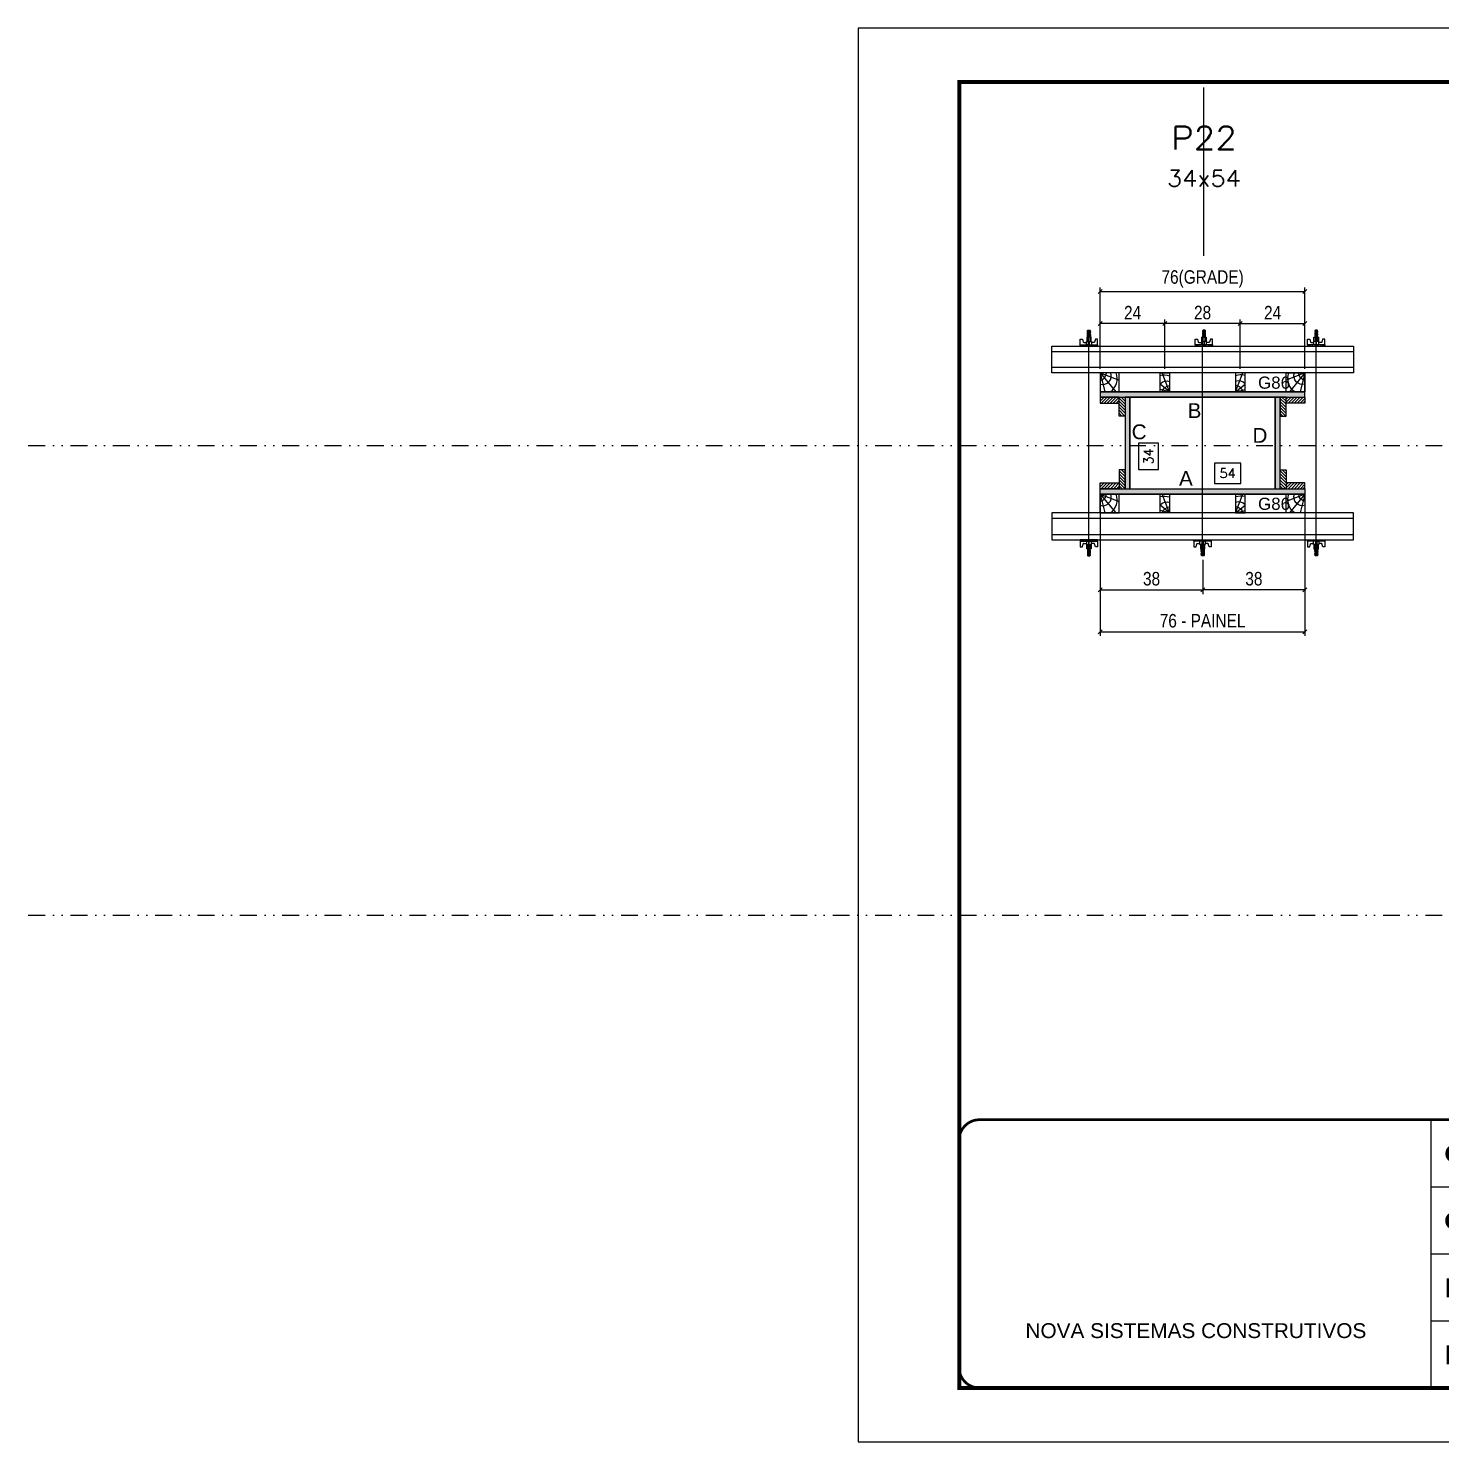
# Model space of a CAD drawing. Extents: x 13770 to 23315, y 867 to 16997.
# Drawn here: x 13770 to 14819, y 8907 to 9957 of the extents above; entities that cross this region are included whole.
import ezdxf
from ezdxf.enums import TextEntityAlignment as Align

# ---------------------------------------------------------------- set-up
doc = ezdxf.new("R2010")
doc.units = 0
for name, pattern in [('CONTINUO', [0]), ('DASHED', [0.75, 0.5, -0.25]), ('DIVIDE2', [0.625, 0.25, -0.125, 0, -0.125, 0, -0.125]), ('HIDDEN', [0.375, 0.25, -0.125])]:
    doc.linetypes.add(name, pattern=pattern)
for name, color, linetype in [('CHAPA', 1, 'Continuous'), ('COTA', 241, 'Continuous'), ('MEIO_PONT', 93, 'Continuous'), ('Nível', 160, 'Continuous'), ('Painéis', 200, 'Continuous'), ('SARRAFO', 251, 'Continuous'), ('Texto de Titulo', 7, 'Continuous'), ('Texto Qtd Sarr', 242, 'Continuous'), ('TEXTO_GERAL', 7, 'Continuous')]:
    doc.layers.add(name, color=color, linetype=linetype)
for name, color, linetype, lineweight in [('Folhas', 255, 'Continuous', 9), ('Hachura', 251, 'Continuous', 9), ('Madeira', 126, 'Continuous', 18), ('Perfil Metálico', 224, 'Continuous', 18), ('SARRAFO DE PRESSAO', 251, 'DASHED', 9), ('Texto Seção', 7, 'Continuous', 15)]:
    doc.layers.add(name, color=color, linetype=linetype, lineweight=lineweight)
doc.styles.add('ARIAL', font='arial.ttf')
doc.styles.add('COTA TECNICA 2X', font='techl___.ttf', dxfattribs={"height": 10})
doc.styles.add('ROMANS', font='romans.shx')
doc.styles.add('SANSSERIF', font='sas_____.pfb')
doc.styles.add('Tecnologia', font='')
doc.styles.get('Tecnologia').set_extended_font_data('Forgotten Futurist')
doc.dimstyles.new('SECAO PILAR', dxfattribs={"dimtxt": 10, "dimasz": 3, "dimexe": 3, "dimexo": 3, "dimgap": 3, "dimtad": 1, "dimdec": 1, "dimlfac": 0.5, "dimzin": 12, "dimdsep": 46, "dimtxsty": 'COTA TECNICA 2X', "dimblk1": 'OBLIQUE', "dimblk2": 'OBLIQUE', "dimsah": 1, "dimcen": 0.9, "dimclrd": 256, "dimclre": 256, "dimclrt": 256, "dimadec": 1, "dimazin": 3, "dimtfac": 1, "dimtdec": 1, "dimtmove": 0, "dimatfit": 3, "dimfxl": 1, "dimtolj": 1, "dimtzin": 12, "dimarcsym": 0})
doc.dimstyles.new('SECÇÃO 2', dxfattribs={"dimtxt": 7, "dimasz": 6, "dimexe": 0.18, "dimexo": 2, "dimgap": -4, "dimtad": 3, "dimdec": 1, "dimlfac": 0.5, "dimzin": 12, "dimdsep": 46, "dimtxsty": 'ROMANS', "dimblk": 'ARCHTICK', "dimcen": 0.09, "dimse1": 1, "dimse2": 1, "dimsd1": 1, "dimsd2": 1, "dimclrd": 180, "dimclre": 5, "dimclrt": 1, "dimadec": 0, "dimazin": 3, "dimtfac": 1, "dimtdec": 1, "dimtofl": 0, "dimtmove": 0, "dimatfit": 3, "dimldrblk": 'ARCHTICK', "dimfxl": 1, "dimtolj": 1, "dimtzin": 0, "dimarcsym": 0})
pattern_1 = [(135, (-8311.5841, 18806.939), (-1.12253202, -1.12253202), [])]
pattern_2 = [(135, (-8333.5841, 18806.939), (-1.12253202, -1.12253202), [])]

# ---------------------------------------------------------------- blocks, each defined once
blk = doc.blocks.new('9999999999')
at = {"color": 30, "linetype": 'CONTINUO'}
for p, q in [((98564.6, 34230.2), (98564.6, 34429.4)), ((98564.6, 34379.6), (99584, 34379.6)), ((98564.6, 34329.8), (99488, 34329.8)), ((99584, 34329.8), (99488, 34329.8)), ((99488, 34329.8), (99488, 34230.2)), ((98564.6, 34280), (99488, 34280))]:
    blk.add_line(p, q, dxfattribs=at)
at = {"color": 30, "linetype": 'CONTINUO', "const_width": 2}
blk.add_lwpolyline([(99584, 34230.2), (99584, 34414.4, 0.414214), (99569, 34429.4), (98229, 34429.4, 0.414214), (98214, 34414.4), (98214, 34245.2, 0.414214), (98229, 34230.2), (99584, 34230.2)], format="xyb", dxfattribs=at)
at = {"layer": 'Folhas'}
blk.add_lwpolyline([(98139, 34190.2), (99624, 34190.2), (99624, 35240.2), (98139, 35240.2)], close=True, dxfattribs=at)
at = {"layer": 'Folhas', "color": 30, "const_width": 3}
blk.add_lwpolyline([(98214, 34230.2), (99584, 34230.2), (99584, 35200.2), (98214, 35200.2)], close=True, dxfattribs=at)
at = {"color": 7, "linetype": 'Continuous', "ltscale": 5, "style": 'ARIAL'}
for s, height, p in [('SCHWARTZ', 15.48, (98837.7, 34393.1)), ('GWT', 15.48, (98837.7, 34343.3)), ('1°PAVIMENTO', 15.483, (98837.7, 34293.5)), ('NOVA SISTEMAS CONSTRUTIVOS', 11.059, (98263.2, 34267.2)), ('PILARES', 15.48, (98837.7, 34243.7))]:
    blk.add_text(s, height=height, dxfattribs=at).set_placement(p)
at = {"layer": 'Folhas', "color": 7, "style": 'Tecnologia', "width": 1.5}
for s, p in [('CLIENTE:', (98573.7, 34397.2)), ('OBRA:', (98573.7, 34347.3)), ('PAVIMENTO:', (98573.7, 34297.5)), ('PROJETO:', (98573.7, 34247.7))]:
    blk.add_text(s, height=14, dxfattribs=at).set_placement(p)
blk = doc.blocks.new('*D641')
at = {"layer": 'COTA', "color": 180, "lineweight": -2, "transparency": 16777216}
for p, q in [((14670.3, 9634), (14650.6, 9634)), ((14650.6, 9634), (14650.6, 9619)), ((14670.3, 9619), (14670.3, 9634)), ((14650.6, 9619), (14670.3, 9619))]:
    blk.add_line(p, q, dxfattribs=at)
at = {"layer": 'Defpoints', "color": 0, "transparency": 16777216}
for p in [(14587.8, 9615), (14695.8, 9615), (14695.8, 9615)]:
    blk.add_point(p, dxfattribs=at)
at = {"layer": 'COTA', "color": 1, "transparency": 16777216, "insert": (14660.4, 9626.5), "char_height": 7, "attachment_point": 5, "style": 'ROMANS'}
blk.add_mtext('\\A1;54', dxfattribs=at)
blk = doc.blocks.new('_ArchTick')
at = {"color": 0, "linetype": 'ByBlock', "const_width": 0.15}
blk.add_lwpolyline([(-0.5, -0.5), (0.5, 0.5)], dxfattribs=at)
blk = doc.blocks.new('_Oblique')
at = {"color": 0, "linetype": 'ByBlock', "lineweight": -2}
blk.add_line((-0.5, -0.5), (0.5, 0.5), dxfattribs=at)
blk = doc.blocks.new('*D642')
at = {"layer": 'COTA', "lineweight": -2, "transparency": 16777216}
for p, q in [((14565.8, 9608), (14565.8, 9505.8)), ((14717.8, 9608), (14717.8, 9505.8)), ((14565.8, 9508.8), (14717.8, 9508.8))]:
    blk.add_line(p, q, dxfattribs=at)
at = {"layer": 'Defpoints', "color": 0, "transparency": 16777216}
for p in [(14565.8, 9611), (14717.8, 9611), (14717.8, 9508.8)]:
    blk.add_point(p, dxfattribs=at)
at = {"layer": 'COTA', "lineweight": -2, "transparency": 16777216, "xscale": 3, "yscale": 3, "zscale": 3, "rotation": 180}
blk.add_blockref('_Oblique', (14565.8, 9508.8), dxfattribs=at)
at = {"layer": 'COTA', "lineweight": -2, "transparency": 16777216, "xscale": 3, "yscale": 3, "zscale": 3}
blk.add_blockref('_Oblique', (14717.8, 9508.8), dxfattribs=at)
at = {"layer": 'COTA', "transparency": 16777216, "insert": (14641.8, 9516.9), "char_height": 10, "attachment_point": 5, "style": 'COTA TECNICA 2X'}
blk.add_mtext('\\A1;76 - PAINEL', dxfattribs=at)
blk = doc.blocks.new('*D643')
at = {"layer": 'COTA', "lineweight": -2, "transparency": 16777216}
for p, q in [((14565.8, 9574), (14565.8, 9536.8)), ((14641.9, 9562.2), (14641.9, 9536.8)), ((14565.8, 9539.8), (14641.9, 9539.8))]:
    blk.add_line(p, q, dxfattribs=at)
at = {"layer": 'Defpoints', "color": 0, "transparency": 16777216}
for p in [(14565.8, 9577), (14641.9, 9565.2), (14641.9, 9539.8)]:
    blk.add_point(p, dxfattribs=at)
at = {"layer": 'COTA', "lineweight": -2, "transparency": 16777216, "xscale": 3, "yscale": 3, "zscale": 3, "rotation": 180}
blk.add_blockref('_Oblique', (14565.8, 9539.8), dxfattribs=at)
at = {"layer": 'COTA', "lineweight": -2, "transparency": 16777216, "xscale": 3, "yscale": 3, "zscale": 3}
blk.add_blockref('_Oblique', (14641.9, 9539.8), dxfattribs=at)
at = {"layer": 'COTA', "transparency": 16777216, "insert": (14603.9, 9548.1), "char_height": 10, "attachment_point": 5, "style": 'COTA TECNICA 2X'}
blk.add_mtext('\\A1;38', dxfattribs=at)
blk = doc.blocks.new('*D644')
at = {"layer": 'COTA', "lineweight": -2, "transparency": 16777216}
for p, q in [((14717.8, 9574), (14717.8, 9536.8)), ((14641.9, 9562.2), (14641.9, 9536.8)), ((14717.8, 9539.8), (14641.9, 9539.8))]:
    blk.add_line(p, q, dxfattribs=at)
at = {"layer": 'Defpoints', "color": 0, "transparency": 16777216}
for p in [(14717.8, 9577), (14641.9, 9565.2), (14641.9, 9539.8)]:
    blk.add_point(p, dxfattribs=at)
at = {"layer": 'COTA', "lineweight": -2, "transparency": 16777216, "xscale": 3, "yscale": 3, "zscale": 3, "rotation": 180}
blk.add_blockref('_Oblique', (14641.9, 9539.8), dxfattribs=at)
at = {"layer": 'COTA', "lineweight": -2, "transparency": 16777216, "xscale": 3, "yscale": 3, "zscale": 3}
blk.add_blockref('_Oblique', (14717.8, 9539.8), dxfattribs=at)
at = {"layer": 'COTA', "transparency": 16777216, "insert": (14679.9, 9548.1), "char_height": 10, "attachment_point": 5, "style": 'COTA TECNICA 2X'}
blk.add_mtext('\\A1;38', dxfattribs=at)
blk = doc.blocks.new('*D645')
at = {"layer": 'COTA', "color": 180, "lineweight": -2, "transparency": 16777216}
for p, q in [((14609.1, 9648.8), (14594.1, 9648.8)), ((14594.1, 9648.8), (14594.1, 9629.2)), ((14609.1, 9629.2), (14609.1, 9648.8)), ((14594.1, 9629.2), (14609.1, 9629.2))]:
    blk.add_line(p, q, dxfattribs=at)
at = {"layer": 'Defpoints', "color": 0, "transparency": 16777216}
for p in [(14587.8, 9683), (14613.1, 9683), (14587.8, 9615)]:
    blk.add_point(p, dxfattribs=at)
at = {"layer": 'COTA', "color": 1, "transparency": 16777216, "insert": (14601.6, 9639), "char_height": 7, "attachment_point": 5, "rotation": 90, "style": 'ROMANS'}
blk.add_mtext('\\A1;34', dxfattribs=at)
blk = doc.blocks.new('titulo1')
at = {"layer": 'Defpoints', "color": 252, "linetype": 'HIDDEN', "ltscale": 2}
blk.add_line((0, 0), (0, 125), dxfattribs=at)
at = {"layer": 'Defpoints', "style": 'ROMANS', "oblique": 15}
blk.add_attdef('FOLHA', text='', height=10, dxfattribs=at).set_placement((0, 15.6), align=Align.MIDDLE_CENTER)
at = {"layer": 'Texto Qtd Sarr', "color": 3, "style": 'ROMANS', "oblique": 15}
for tag, height, p in [('TITULO', 17, (0, 71.4)), ('SEÇÃO', 12, (0, 41.5))]:
    blk.add_attdef(tag, text='', height=height, dxfattribs=at).set_placement(p, align=Align.MIDDLE_CENTER)
blk = doc.blocks.new('PONTALETE')
at = {"layer": 'Madeira'}
for q in [(2.71, 7), (7, 5.76), (7, 1.74)]:
    blk.add_line((0, 0), q, dxfattribs=at)
blk.add_lwpolyline([(0, 0), (7, 0), (7, 7), (0, 7)], close=True, dxfattribs=at)
for centre, radius, start, end in [((2.04, 0.06), 6.23, 37.2818, 109.0913), ((1.09, 0.9), 3.19, 343.603, 109.9847), ((-0.21, -0.78), 3.09, 14.6322, 86.0383)]:
    blk.add_arc(centre, radius, start, end, dxfattribs=at)
blk = doc.blocks.new('*D646')
at = {"layer": 'COTA', "lineweight": -2, "transparency": 16777216}
for p, q in [((14565.8, 9704), (14565.8, 9764.5)), ((14565.8, 9761.5), (14717.8, 9761.5)), ((14717.8, 9704), (14717.8, 9764.5))]:
    blk.add_line(p, q, dxfattribs=at)
at = {"layer": 'Defpoints', "color": 0, "transparency": 16777216}
for p in [(14717.8, 9761.5), (14565.8, 9701), (14717.8, 9701)]:
    blk.add_point(p, dxfattribs=at)
at = {"layer": 'COTA', "lineweight": -2, "transparency": 16777216, "xscale": 3, "yscale": 3, "zscale": 3, "rotation": 180}
blk.add_blockref('_Oblique', (14565.8, 9761.5), dxfattribs=at)
at = {"layer": 'COTA', "lineweight": -2, "transparency": 16777216, "xscale": 3, "yscale": 3, "zscale": 3}
blk.add_blockref('_Oblique', (14717.8, 9761.5), dxfattribs=at)
at = {"layer": 'COTA', "transparency": 16777216, "insert": (14641.8, 9770.8), "char_height": 10, "attachment_point": 5, "style": 'COTA TECNICA 2X'}
blk.add_mtext('\\A1;76(GRADE)', dxfattribs=at)
blk = doc.blocks.new('MEIO PONTALETE')
at = {"layer": 'Madeira'}
for q in [(2.71, 7), (3.5, 2.88), (3.5, 0.87)]:
    blk.add_line((0, 0), q, dxfattribs=at)
blk.add_lwpolyline([(0, 0), (3.5, 0), (3.5, 7), (0, 7)], close=True, dxfattribs=at)
for centre, radius, start, end in [((2.04, 0.06), 6.23, 76.4499, 109.0913), ((1.09, 0.9), 3.19, 40.9063, 109.9847), ((-0.21, -0.78), 3.09, 14.6322, 86.0383)]:
    blk.add_arc(centre, radius, start, end, dxfattribs=at)
blk = doc.blocks.new('*D647')
at = {"layer": 'COTA', "lineweight": -2, "transparency": 16777216}
for p, q in [((14669.8, 9704), (14669.8, 9740.7)), ((14669.8, 9737.7), (14717.8, 9737.7)), ((14717.8, 9704), (14717.8, 9740.7))]:
    blk.add_line(p, q, dxfattribs=at)
at = {"layer": 'Defpoints', "color": 0, "transparency": 16777216}
for p in [(14717.8, 9737.7), (14669.8, 9701), (14717.8, 9701)]:
    blk.add_point(p, dxfattribs=at)
at = {"layer": 'COTA', "lineweight": -2, "transparency": 16777216, "xscale": 3, "yscale": 3, "zscale": 3, "rotation": 180}
blk.add_blockref('_Oblique', (14669.8, 9737.7), dxfattribs=at)
at = {"layer": 'COTA', "lineweight": -2, "transparency": 16777216, "xscale": 3, "yscale": 3, "zscale": 3}
blk.add_blockref('_Oblique', (14717.8, 9737.7), dxfattribs=at)
at = {"layer": 'COTA', "transparency": 16777216, "insert": (14693.8, 9745.8), "char_height": 10, "attachment_point": 5, "style": 'COTA TECNICA 2X'}
blk.add_mtext('\\A1;24', dxfattribs=at)
blk = doc.blocks.new('*D660')
at = {"layer": 'COTA', "lineweight": -2, "transparency": 16777216}
for p, q in [((14613.8, 9704), (14613.8, 9740.7)), ((14669.8, 9737.7), (14613.8, 9737.7)), ((14669.8, 9704), (14669.8, 9740.7))]:
    blk.add_line(p, q, dxfattribs=at)
at = {"layer": 'Defpoints', "color": 0, "transparency": 16777216}
for p in [(14613.8, 9737.7), (14613.8, 9701), (14669.8, 9701)]:
    blk.add_point(p, dxfattribs=at)
at = {"layer": 'COTA', "lineweight": -2, "transparency": 16777216, "xscale": 3, "yscale": 3, "zscale": 3, "rotation": 180}
blk.add_blockref('_Oblique', (14613.8, 9737.7), dxfattribs=at)
at = {"layer": 'COTA', "lineweight": -2, "transparency": 16777216, "xscale": 3, "yscale": 3, "zscale": 3}
blk.add_blockref('_Oblique', (14669.8, 9737.7), dxfattribs=at)
at = {"layer": 'COTA', "transparency": 16777216, "insert": (14641.8, 9745.8), "char_height": 10, "attachment_point": 5, "style": 'COTA TECNICA 2X'}
blk.add_mtext('\\A1;28', dxfattribs=at)
blk = doc.blocks.new('*D661')
at = {"layer": 'COTA', "linetype": 'ByBlock', "lineweight": -2, "transparency": 16777216}
for p, q in [((14565.8, 9704), (14565.8, 9740.7)), ((14613.8, 9737.7), (14565.8, 9737.7)), ((14613.8, 9704), (14613.8, 9740.7))]:
    blk.add_line(p, q, dxfattribs=at)
at = {"layer": 'Defpoints', "color": 0, "linetype": 'ByBlock', "transparency": 16777216}
for p in [(14565.8, 9737.7), (14565.8, 9701), (14613.8, 9701)]:
    blk.add_point(p, dxfattribs=at)
at = {"layer": 'COTA', "linetype": 'ByBlock', "lineweight": -2, "transparency": 16777216, "xscale": 3, "yscale": 3, "zscale": 3, "rotation": 180}
blk.add_blockref('_Oblique', (14565.8, 9737.7), dxfattribs=at)
at = {"layer": 'COTA', "linetype": 'ByBlock', "lineweight": -2, "transparency": 16777216, "xscale": 3, "yscale": 3, "zscale": 3}
blk.add_blockref('_Oblique', (14613.8, 9737.7), dxfattribs=at)
at = {"layer": 'COTA', "linetype": 'ByBlock', "transparency": 16777216, "insert": (14589.8, 9745.8), "char_height": 10, "attachment_point": 5, "style": 'COTA TECNICA 2X'}
blk.add_mtext('\\A1;24', dxfattribs=at)
blk = doc.blocks.new('C')
at = {"layer": 'Hachura', "color": 0}
for p, q in [((0, 3.22), (0, -3.22)), ((0.45, 3.22), (0, 3.22)), ((0.46, 3.16), (0, 3.16)), ((0.46, 3.05), (0, 3.05)), ((0.46, 2.88), (0, 2.88)), ((0, 2.75), (0, -1.16)), ((0.46, 2.65), (0, 2.65)), ((0.46, 2.23), (0, 2.23)), ((0.46, 1.51), (0, 1.51)), ((0.39, 0.49), (0.17, 0.49)), ((0.45, -3.23), (0.45, 3.22)), ((0.45, 3.22), (2.58, 3.22)), ((1.74, 0.97), (0.45, 0.97)), ((1.45, 0.1), (0.45, 0.1)), ((1.35, 1.94), (1.35, 0.96)), ((2.58, 2.39), (1.47, 2.09)), ((1.74, -0.97), (1.74, 0.97)), ((1.74, 0.97), (1.74, 0.84)), ((1.74, 0.97), (1.74, 0.84)), ((1.74, 0.84), (3.35, 0.84)), ((3.35, 0.45), (1.74, 0.45)), ((2.58, 3.22), (2.58, 2.39)), ((3.32, 0.84), (3.32, -0.84)), ((3.35, 0.84), (3.35, -0.84)), ((3.68, 0.45), (3.35, 0.45)), ((3.84, -0.52), (3.35, 0.45)), ((3.35, 0.06), (3.67, -0.57)), ((3.68, 0.45), (4.16, -0.52)), ((3.72, 0.5), (4.25, -0.57)), ((4.37, -0.55), (3.83, 0.53)), ((4.15, 0.45), (3.93, 0.45)), ((4.42, -0.52), (3.93, 0.45)), ((4.15, 0.45), (4.26, 0.45)), ((4.26, 0.45), (4.74, -0.52)), ((4.3, 0.5), (4.83, -0.57)), ((4.95, -0.55), (4.41, 0.53)), ((4.51, 0.45), (4.84, 0.45)), ((5, -0.52), (4.51, 0.45)), ((4.84, 0.45), (5.32, -0.52)), ((4.88, 0.5), (5.41, -0.57)), ((5.53, -0.55), (4.99, 0.53)), ((5.58, -0.52), (5.09, 0.45)), ((5.42, 0.45), (5.09, 0.45)), ((5.58, -0.52), (5.09, 0.45)), ((5.42, 0.45), (5.74, -0.19)), ((5.46, 0.5), (5.74, -0.07)), ((5.74, 0.19), (5.57, 0.53)), ((5.74, 0.32), (5.68, 0.45)), ((5.68, 0.45), (5.74, 0.45)), ((5.74, 0.45), (5.9, 0.29)), ((5.74, 0.45), (5.74, -0.52)), ((5.9, -0.36), (5.9, 0.29)), ((0.45, 0), (0, 0)), ((0.46, -1.52), (0, -1.52)), ((0.46, -2.23), (0, -2.23)), ((0.46, -2.65), (0, -2.65)), ((0.46, -2.88), (0, -2.88)), ((0.46, -3.05), (0, -3.05)), ((0.46, -3.16), (0, -3.16)), ((0, -3.22), (2.57, -3.22)), ((0.08, -0.48), (0.29, -0.48)), ((0.29, -0.48), (0.4, -0.48)), ((0.45, 0), (0.45, -0.97)), ((0.45, -0.16), (1.45, -0.16)), ((0.45, -0.65), (0.45, -0.32)), ((0.45, -3.23), (0.45, -0.65)), ((0.45, -0.97), (1.74, -0.97)), ((1.35, -1.94), (1.35, -0.97)), ((2.58, -2.39), (1.47, -2.1)), ((3.35, -0.32), (1.74, -0.32)), ((3.35, -0.84), (1.74, -0.84)), ((2.58, -3.23), (2.58, -2.39)), ((3.35, -0.07), (3.58, -0.52)), ((3.35, -0.52), (3.58, -0.52)), ((3.84, -0.52), (4.16, -0.52)), ((4.42, -0.52), (4.74, -0.52)), ((4.63, -0.52), (4.74, -0.52)), ((5, -0.52), (5.32, -0.52)), ((5.58, -0.52), (5.74, -0.52)), ((5.74, -0.52), (5.9, -0.36)), ((5.74, -0.52), (5.74, -0.52))]:
    blk.add_line(p, q, dxfattribs=at)
for centre, radius, start, end in [((1.52, 1.94), 0.161, 104.7436, 180), ((1.44, -0.03), 0.129, 272.695, 87.305), ((3.81, 0.39), 0.143, 25.5688, 154.4312), ((4.39, 0.39), 0.143, 25.5688, 154.4312), ((4.97, 0.39), 0.143, 25.5688, 154.4312), ((5.55, 0.39), 0.143, 25.5688, 154.4312), ((0.17, -0.37), 0.174, 221.744, 317.8592), ((1.52, -1.94), 0.161, 180, 255.2564), ((3.71, -0.4), 0.174, 222.1408, 318.256), ((4.29, -0.4), 0.174, 222.1408, 318.256), ((4.87, -0.4), 0.174, 222.1408, 318.256), ((5.45, -0.4), 0.174, 222.1408, 318.256), ((5.61, -0.4), 0.174, 317.8592, 318.256)]:
    blk.add_arc(centre, radius, start, end, dxfattribs=at)

msp = doc.modelspace()

# ---------------------------------------------------------------- hatches: boundary and pattern name
at = {"layer": 'Hachura'}
h = msp.add_hatch(color=256, dxfattribs=at)
h.dxf.hatch_style = 1
h.paths.add_polyline_path([(14717.82, 9682.99), (14717.82, 9686.99), (14565.82, 9686.99), (14565.82, 9682.99)])
h = msp.add_hatch(color=256, dxfattribs=at)
h.dxf.hatch_style = 1
h.paths.add_polyline_path([(14717.82, 9682.99), (14717.82, 9686.99), (14565.82, 9686.99), (14565.82, 9682.99)])
h = msp.add_hatch(dxfattribs=at)
h.set_pattern_fill('ANSI31', color=256, scale=0.5, angle=180, style=0)
h.set_pattern_definition([(225, (5441.8722, -13246.421), (1.12253202, -1.12253202), [])])
h.paths.add_polyline_path([(14579.82, 9682.99), (14579.82, 9678.59), (14565.82, 9678.59), (14565.82, 9682.99)])
h = msp.add_hatch(dxfattribs=at)
h.set_pattern_fill('ANSI31', color=256, scale=0.5, angle=90, style=0)
h.set_pattern_definition(pattern_1)
h.paths.add_polyline_path([(14579.82, 9668.99), (14584.22, 9668.99), (14584.22, 9682.99), (14579.82, 9682.99)])
h = msp.add_hatch(color=256, dxfattribs=at)
h.dxf.hatch_style = 1
h.paths.add_polyline_path([(14584.22, 9614.99), (14587.82, 9614.99), (14587.82, 9682.99), (14584.22, 9682.99)])
h = msp.add_hatch(color=256, dxfattribs=at)
h.dxf.hatch_style = 1
h.paths.add_polyline_path([(14584.22, 9614.99), (14587.82, 9614.99), (14587.82, 9682.99), (14584.22, 9682.99)])
h = msp.add_hatch(color=256, dxfattribs=at)
h.dxf.hatch_style = 1
h.paths.add_polyline_path([(14695.82, 9614.99), (14699.42, 9614.99), (14699.42, 9682.99), (14695.82, 9682.99)])
h = msp.add_hatch(color=256, dxfattribs=at)
h.dxf.hatch_style = 1
h.paths.add_polyline_path([(14695.82, 9614.99), (14699.42, 9614.99), (14699.42, 9682.99), (14695.82, 9682.99)])
h = msp.add_hatch(dxfattribs=at)
h.set_pattern_fill('ANSI31', color=256, scale=0.5, angle=90, style=0)
h.set_pattern_definition(pattern_2)
h.paths.add_polyline_path([(14703.82, 9668.99), (14699.42, 9668.99), (14699.42, 9682.99), (14703.82, 9682.99)])
h = msp.add_hatch(dxfattribs=at)
h.set_pattern_fill('ANSI31', color=256, scale=0.5, angle=180, style=0)
h.set_pattern_definition([(225, (5214.8722, -13246.421), (1.12253202, -1.12253202), [])])
h.paths.add_polyline_path([(14703.82, 9682.99), (14703.82, 9678.59), (14717.82, 9678.59), (14717.82, 9682.99)])
h = msp.add_hatch(dxfattribs=at)
h.set_pattern_fill('ANSI31', color=256, scale=0.5, angle=90, style=0)
h.set_pattern_definition(pattern_1)
h.paths.add_polyline_path([(14579.82, 9628.99), (14584.22, 9628.99), (14584.22, 9614.99), (14579.82, 9614.99)])
h = msp.add_hatch(dxfattribs=at)
h.set_pattern_fill('ANSI31', color=256, scale=0.5, angle=90, style=0)
h.set_pattern_definition(pattern_2)
h.paths.add_polyline_path([(14703.82, 9628.99), (14699.42, 9628.99), (14699.42, 9614.99), (14703.82, 9614.99)])
h = msp.add_hatch(dxfattribs=at)
h.set_pattern_fill('ANSI31', color=256, scale=0.5, angle=180, style=0)
h.set_pattern_definition([(225, (5441.8722, -13276.421), (1.12253202, -1.12253202), [])])
h.paths.add_polyline_path([(14579.82, 9614.99), (14579.82, 9619.39), (14565.82, 9619.39), (14565.82, 9614.99)])
h = msp.add_hatch(dxfattribs=at)
h.set_pattern_fill('ANSI31', color=256, scale=0.5, angle=180, style=0)
h.set_pattern_definition([(225, (5214.8722, -13276.421), (1.12253202, -1.12253202), [])])
h.paths.add_polyline_path([(14703.82, 9614.99), (14703.82, 9619.39), (14717.82, 9619.39), (14717.82, 9614.99)])
h = msp.add_hatch(color=256, dxfattribs=at)
h.dxf.hatch_style = 1
h.paths.add_polyline_path([(14717.82, 9614.99), (14717.82, 9610.99), (14565.82, 9610.99), (14565.82, 9614.99)])
h = msp.add_hatch(color=256, dxfattribs=at)
h.dxf.hatch_style = 1
h.paths.add_polyline_path([(14717.82, 9614.99), (14717.82, 9610.99), (14565.82, 9610.99), (14565.82, 9614.99)])

# ---------------------------------------------------------------- linework, layer by layer
for points in [[(14717.82, 9686.99), (14717.82, 9700.99), (14565.82, 9700.99), (14565.82, 9686.99)], [(14717.82, 9610.99), (14717.82, 9596.99), (14565.82, 9596.99), (14565.82, 9610.99)]]:
    msp.add_lwpolyline(points, close=True)
at = {"layer": 'CHAPA'}
for points in [[(14717.82, 9682.99), (14717.82, 9686.99), (14565.82, 9686.99), (14565.82, 9682.99)], [(14717.82, 9682.99), (14717.82, 9686.99), (14565.82, 9686.99), (14565.82, 9682.99)], [(14584.22, 9614.99), (14587.82, 9614.99), (14587.82, 9682.99), (14584.22, 9682.99)], [(14584.22, 9614.99), (14587.82, 9614.99), (14587.82, 9682.99), (14584.22, 9682.99)], [(14695.82, 9614.99), (14699.42, 9614.99), (14699.42, 9682.99), (14695.82, 9682.99)], [(14695.82, 9614.99), (14699.42, 9614.99), (14699.42, 9682.99), (14695.82, 9682.99)], [(14717.82, 9614.99), (14717.82, 9610.99), (14565.82, 9610.99), (14565.82, 9614.99)], [(14717.82, 9614.99), (14717.82, 9610.99), (14565.82, 9610.99), (14565.82, 9614.99)]]:
    msp.add_lwpolyline(points, close=True, dxfattribs=at)
at = {"layer": 'Hachura'}
for p, q in [((14557.41, 9566.19), (14557.41, 9727.99)), ((14641.82, 9566.19), (14641.83, 9727.99)), ((14726.23, 9566.19), (14726.23, 9727.99))]:
    msp.add_line(p, q, dxfattribs=at)
at = {"layer": 'Madeira'}
for points in [[(14584.22, 9682.99), (14584.22, 9668.99), (14579.82, 9668.99), (14579.82, 9682.99)], [(14699.42, 9682.99), (14699.42, 9668.99), (14703.82, 9668.99), (14703.82, 9682.99)], [(14584.22, 9614.99), (14584.22, 9628.99), (14579.82, 9628.99), (14579.82, 9614.99)], [(14699.42, 9614.99), (14699.42, 9628.99), (14703.82, 9628.99), (14703.82, 9614.99)]]:
    msp.add_lwpolyline(points, close=True, dxfattribs=at)
at = {"layer": 'Nível', "color": 4, "linetype": 'DIVIDE2', "ltscale": 50}
for p, q in [((13769.54, 9647.15), (15871, 9647.15)), ((13769.54, 9298.15), (21112.79, 9298.15))]:
    msp.add_line(p, q, dxfattribs=at)
at = {"layer": 'Painéis'}
msp.add_lwpolyline([(14587.82, 9682.99), (14587.82, 9614.99), (14695.82, 9614.99), (14695.82, 9682.99)], close=True, dxfattribs=at)
at = {"layer": 'Perfil Metálico'}
for points in [[(14753.82, 9720.99), (14753.82, 9700.99), (14529.82, 9700.99), (14529.82, 9720.99)], [(14529.82, 9704.99), (14529.82, 9716.99), (14753.82, 9716.99), (14753.82, 9704.99)], [(14753.82, 9576.99), (14753.82, 9596.99), (14529.82, 9596.99), (14529.82, 9576.99)], [(14529.82, 9592.99), (14529.82, 9580.99), (14753.82, 9580.99), (14753.82, 9592.99)]]:
    msp.add_lwpolyline(points, close=True, dxfattribs=at)
at = {"layer": 'SARRAFO'}
for points in [[(14565.82, 9678.59), (14579.82, 9678.59), (14579.82, 9682.99), (14565.82, 9682.99)], [(14717.82, 9678.59), (14703.82, 9678.59), (14703.82, 9682.99), (14717.82, 9682.99)], [(14565.82, 9619.39), (14579.82, 9619.39), (14579.82, 9614.99), (14565.82, 9614.99)], [(14717.82, 9619.39), (14703.82, 9619.39), (14703.82, 9614.99), (14717.82, 9614.99)]]:
    msp.add_lwpolyline(points, close=True, dxfattribs=at)

# ---------------------------------------------------------------- block references
at = {"layer": 'Hachura', "linetype": 'Continuous', "yscale": 2, "zscale": 2}
for p, xscale, rotation in [((14557.42, 9720.99), -2, 270), ((14642.82, 9720.99), 2, 90.00000000000001), ((14726.22, 9720.99), 2, 90.00000000000001), ((14557.41, 9576.99), 2, 270), ((14641.82, 9576.99), -2, 90), ((14726.23, 9576.99), -2, 90)]:
    msp.add_blockref('C', p, dxfattribs=dict(at, xscale=xscale, rotation=rotation))
at = {"layer": 'MEIO_PONT', "yscale": 2, "zscale": 2}
for p, xscale, rotation in [((14565.82, 9700.99), 2, 270), ((14717.82, 9700.99), -2, 90), ((14565.82, 9610.99), 2, 270), ((14717.82, 9610.99), -2, 90)]:
    msp.add_blockref('PONTALETE', p, dxfattribs=dict(at, xscale=xscale, rotation=rotation))
at = {"layer": 'MEIO_PONT', "yscale": 1.999999997962732, "zscale": 1.999999997962732}
for p, xscale in [((14617.32, 9686.99), -1.999999997962732), ((14666.32, 9686.99), 1.999999997962732), ((14617.32, 9596.99), -1.999999997962732), ((14666.32, 9596.99), 1.999999997962732)]:
    msp.add_blockref('MEIO PONTALETE', p, dxfattribs=dict(at, xscale=xscale))
at = {"layer": 'SARRAFO DE PRESSAO', "color": 6, "linetype": 'ByBlock'}
msp.add_blockref('9999999999', (-83752.98, -25283.14), dxfattribs=at)
at = {"layer": 'Texto Seção'}
ref = msp.add_blockref('titulo1', (14642.83, 9788.12), dxfattribs=at)
ref.add_attrib('TITULO', 'P22', dxfattribs={"layer": 'Texto de Titulo', "color": 7, "height": 17, "style": 'ROMANS', "width": 1.1}).set_placement((14642.83, 9875.62), align=Align.MIDDLE_CENTER)
ref.add_attrib('SEÇÃO', '34x54', dxfattribs={"layer": 'Texto de Titulo', "color": 7, "height": 12, "style": 'ROMANS', "width": 1.1}).set_placement((14642.83, 9845.62), align=Align.MIDDLE_CENTER)

# ---------------------------------------------------------------- texts
at = {"layer": 'TEXTO_GERAL', "color": 0, "linetype": 'Continuous', "style": 'SANSSERIF'}
for p in [(14683, 9693.82), (14683, 9603.82)]:
    msp.add_text('G86', height=9, dxfattribs=at).set_placement(p, align=Align.MIDDLE_LEFT)
at = {"layer": 'TEXTO_GERAL', "style": 'ARIAL'}
for s, p in [('B', (14635.79, 9673.05)), ('C', (14594.67, 9657.29)), ('D', (14684.41, 9654.64)), ('A', (14629.41, 9622.74))]:
    msp.add_text(s, height=11, dxfattribs=at).set_placement(p, align=Align.MIDDLE_CENTER)

# ---------------------------------------------------------------- dimensions: what is measured, and where the dimension line sits
at = {"layer": 'COTA'}
for base, p1, p2, text, picture, middle in [((14717.82, 9761.55), (14565.82, 9700.99), (14717.82, 9700.99), '<>(GRADE)', '*D646', (14641.82, 9770.77)), ((14717.82, 9508.79), (14565.82, 9610.99), (14717.82, 9610.99), '<> - PAINEL', '*D642', (14641.82, 9516.89))]:
    dim = msp.add_linear_dim(base=base, p1=p1, p2=p2, text=text, dimstyle='SECAO PILAR', dxfattribs=at)
    dim.commit()
    dim.dimension.update_dxf_attribs({"geometry": picture, "text_midpoint": middle})
at = {"layer": 'COTA', "linetype": 'ByBlock'}
dim = msp.add_linear_dim(base=(14565.82, 9737.71), p1=(14613.82, 9700.99), p2=(14565.82, 9700.99), dimstyle='SECAO PILAR', override={"dimtmove": 1}, dxfattribs=at)
dim.commit()
dim.dimension.update_dxf_attribs({"geometry": '*D661', "text_midpoint": (14589.82, 9745.78)})
at = {"layer": 'COTA'}
for base, p1, p2, picture, middle in [((14613.82, 9737.71), (14669.82, 9700.99), (14613.82, 9700.99), '*D660', (14641.82, 9745.8)), ((14717.82, 9737.71), (14669.82, 9700.99), (14717.82, 9700.99), '*D647', (14693.82, 9745.78)), ((14641.89, 9539.83), (14565.82, 9576.99), (14641.89, 9565.19), '*D643', (14603.86, 9548.07))]:
    dim = msp.add_linear_dim(base=base, p1=p1, p2=p2, dimstyle='SECAO PILAR', dxfattribs=at)
    dim.commit()
    dim.dimension.update_dxf_attribs({"geometry": picture, "text_midpoint": middle})
dim = msp.add_linear_dim(base=(14613.07, 9682.99), p1=(14587.82, 9614.99), p2=(14587.82, 9682.99), angle=90, dimstyle='SECÇÃO 2', dxfattribs=at)
dim.commit()
dim.dimension.update_dxf_attribs({"geometry": '*D645', "text_midpoint": (14613.07, 9638.99), "dimtype": 160})
dim = msp.add_linear_dim(base=(14695.82, 9614.99), p1=(14587.82, 9614.99), p2=(14695.82, 9614.99), dimstyle='SECÇÃO 2', dxfattribs=at)
dim.commit()
dim.dimension.update_dxf_attribs({"geometry": '*D641', "text_midpoint": (14660.43, 9614.99), "dimtype": 160})
dim = msp.add_linear_dim(base=(14641.89, 9539.83), p1=(14717.82, 9576.99), p2=(14641.89, 9565.19), angle=180, dimstyle='SECAO PILAR', dxfattribs=at)
dim.commit()
dim.dimension.update_dxf_attribs({"geometry": '*D644', "text_midpoint": (14679.86, 9548.07)})

doc.saveas('drawing.dxf')
